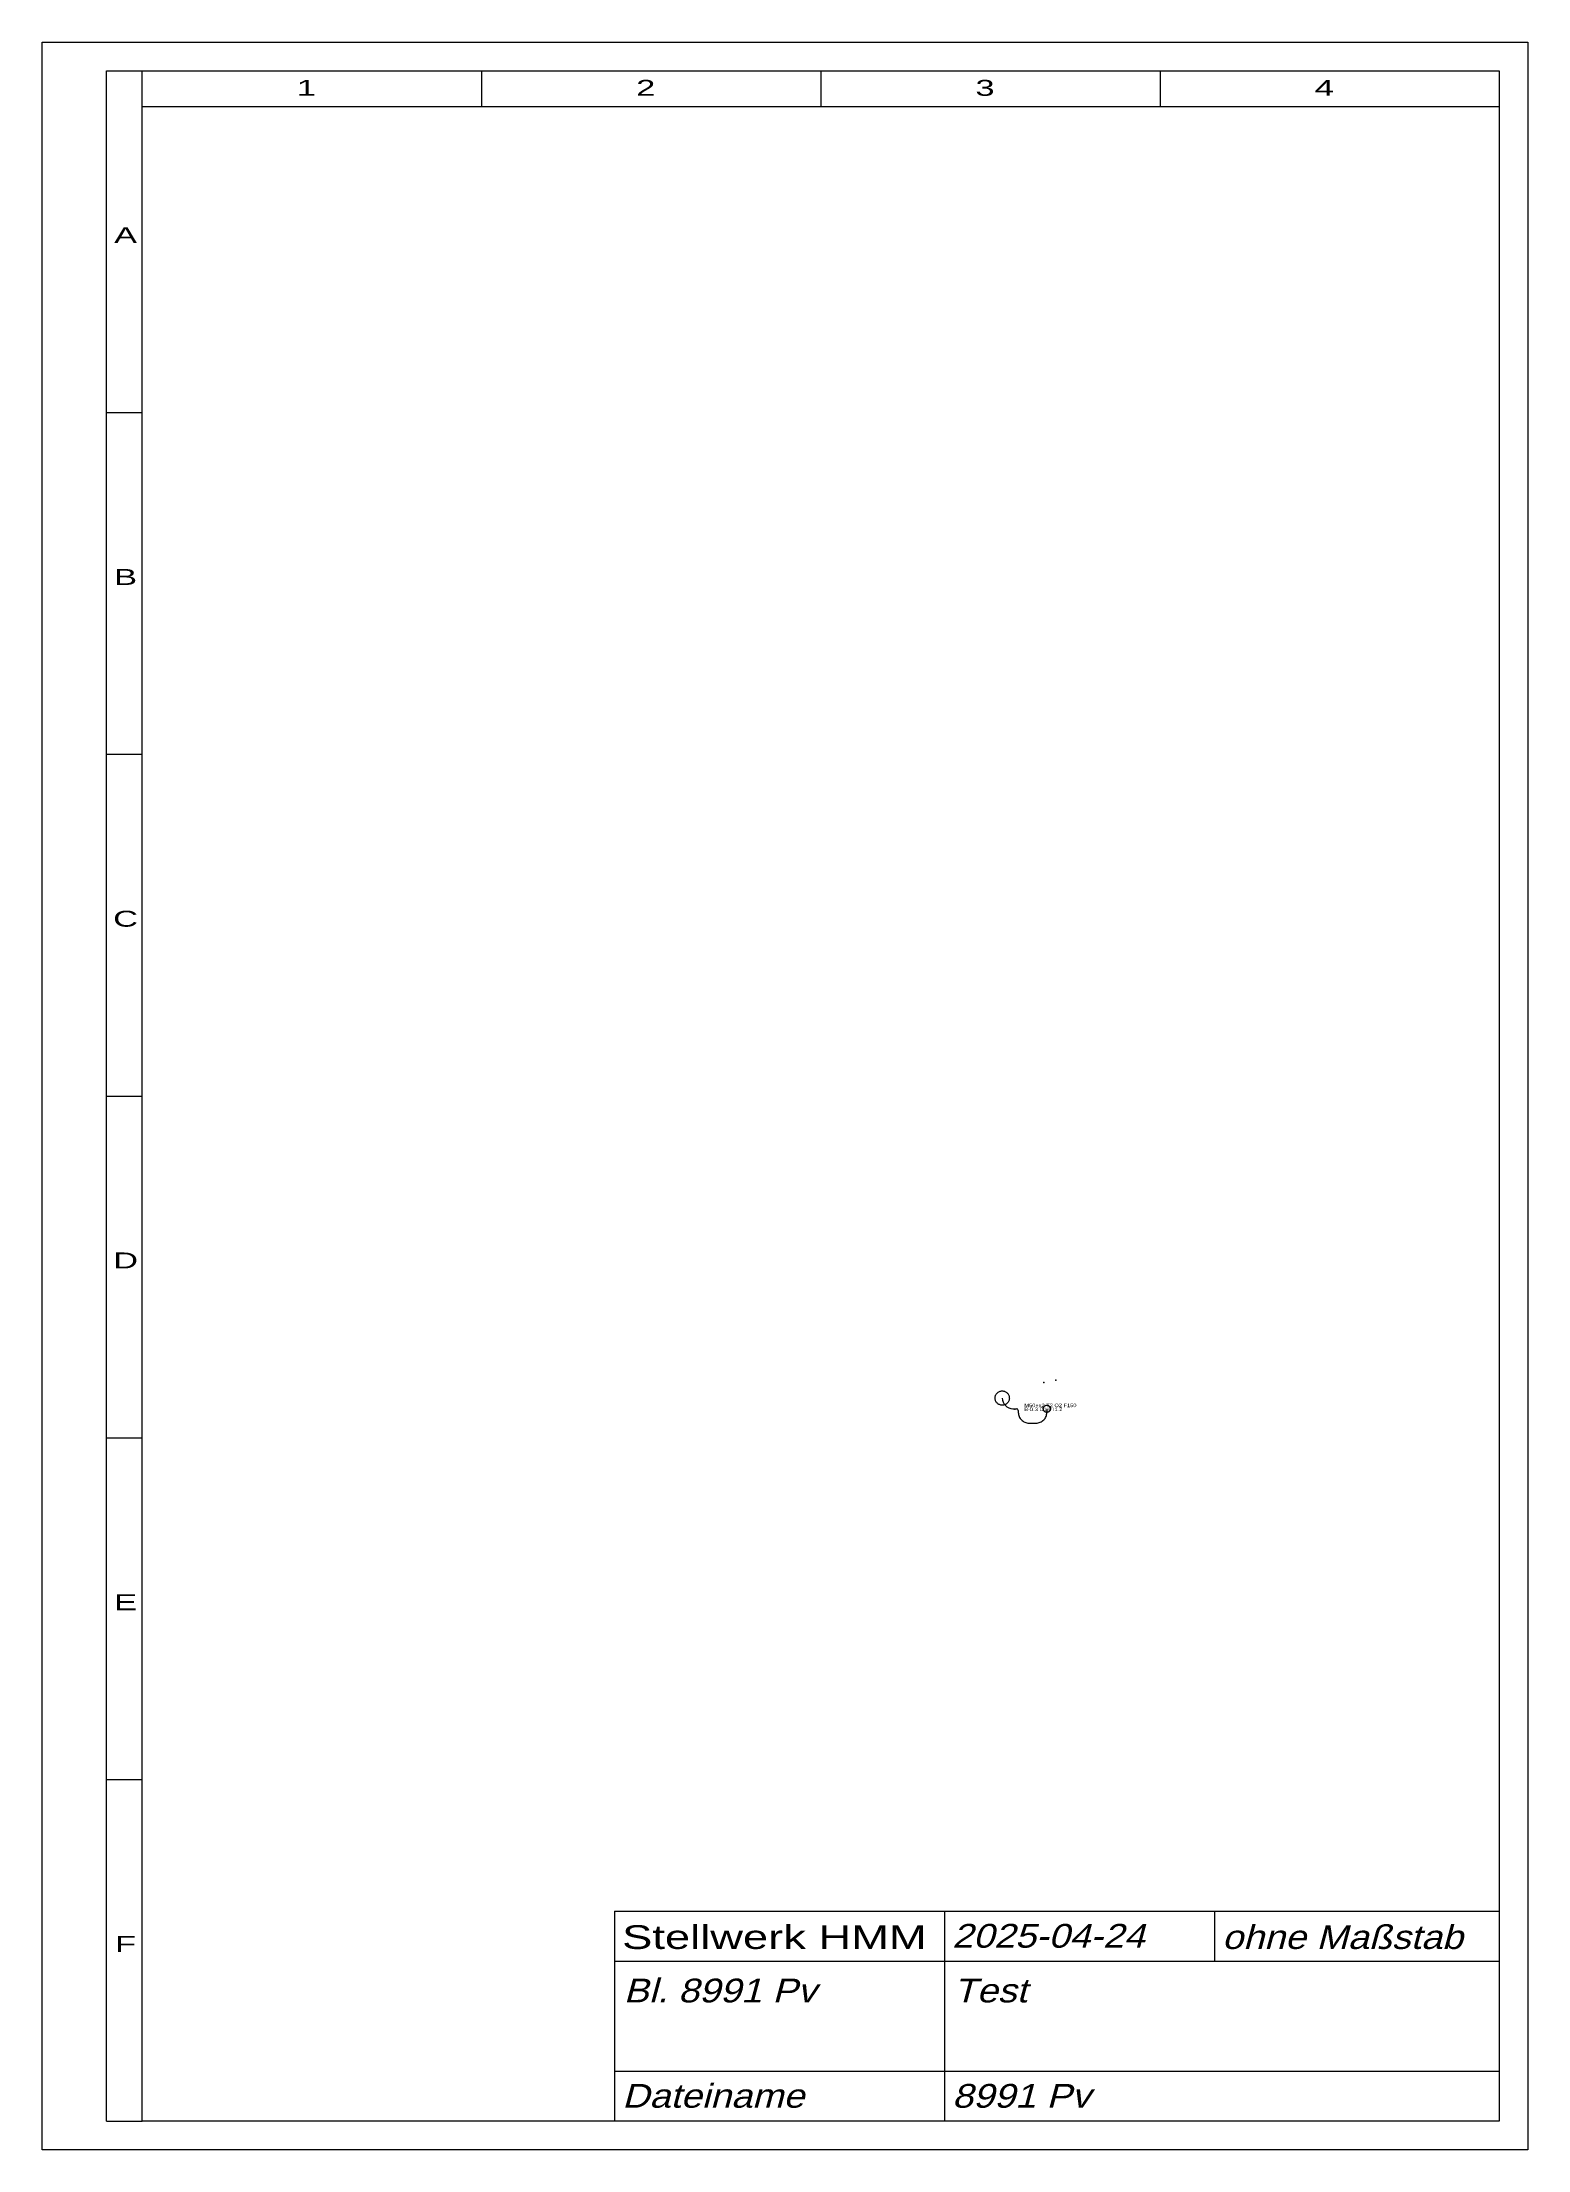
# Model space of a CAD drawing. Extents: x 1 to 209, y 1 to 296.
import ezdxf
from ezdxf.enums import TextEntityAlignment as Align

# ---------------------------------------------------------------- set-up
doc = ezdxf.new("R2010")
doc.units = 0
doc.header["$LTSCALE"] = 5.25
for name, pattern in [('CENTER', [2, 1.25, -0.25, 0.25, -0.25]), ('DIVIDE', [1.25, 0.5, -0.25, 0, -0.25, 0, -0.25]), ('PHANTOM', [2.5, 1.25, -0.25, 0.25, -0.25, 0.25, -0.25])]:
    doc.linetypes.add(name, pattern=pattern)
for name, color, linetype, lineweight in [('8991_1P', 94, 'CONTINUOUS', 0), ('BESCHRIFTUNG0', 7, 'CONTINUOUS', 25), ('STANDARD', 7, 'CONTINUOUS', 0)]:
    doc.layers.add(name, color=color, linetype=linetype, lineweight=lineweight)
doc.styles.add('Arial', font='arial.ttf')

msp = doc.modelspace()

# ---------------------------------------------------------------- linework, layer by layer
at = {"layer": '8991_1P', "linetype": 'CENTER'}
msp.add_line((136.91, 104.72), (137.41, 104.72), dxfattribs=at)
at = {"layer": '8991_1P'}
for p, q in [((137.66, 104.47), (137.66, 104.22)), ((141.66, 104.72), (141.66, 104.22))]:
    msp.add_line(p, q, dxfattribs=at)
at = {"layer": '8991_1P', "color": 34, "linetype": 'DIVIDE'}
msp.add_line((139.16, 102.72), (140.16, 102.72), dxfattribs=at)
at = {"layer": '8991_1P', "linetype": 'PHANTOM'}
for centre, radius in [((135.41, 106.22), 1), ((141.66, 104.72), 0.5)]:
    msp.add_circle(centre, radius, dxfattribs=at)
at = {"layer": '8991_1P'}
for centre, radius, start, end in [((136.91, 106.22), 1.5, 180, 270), ((137.41, 104.47), 0.25, 0, 90)]:
    msp.add_arc(centre, radius, start, end, dxfattribs=at)
at = {"layer": '8991_1P', "color": 34, "linetype": 'DIVIDE'}
for centre, start, end in [((139.16, 104.22), 180, 270), ((140.16, 104.22), 270, 360)]:
    msp.add_arc(centre, 1.5, start, end, dxfattribs=at)
at = {"layer": '8991_1P', "linetype": 'PHANTOM'}
for p in [(141.25, 108.38), (142.91, 108.73), (137.17, 104.68)]:
    msp.add_point(p, dxfattribs=at)
at = {"layer": 'STANDARD'}
for p, q in [((1, 1), (1, 296)), ((1, 296), (209, 296)), ((209, 296), (209, 1)), ((10, 5), (10, 292)), ((10, 292), (15, 292)), ((15, 292), (205, 292)), ((15, 287), (15, 292)), ((62.5, 292), (62.5, 287)), ((110, 292), (110, 287)), ((157.5, 292), (157.5, 287)), ((205, 292), (205, 287)), ((15, 287), (205, 287)), ((15, 5), (15, 287)), ((205, 287), (205, 5)), ((10, 244.17), (15, 244.17)), ((10, 196.33), (15, 196.33)), ((205, 182.12), (205, 5.12)), ((10, 148.5), (15, 148.5)), ((10, 100.67), (15, 100.67)), ((10, 52.83), (15, 52.83)), ((10, 5), (15, 5)), ((205, 5), (15, 5)), ((209, 1), (1, 1))]:
    msp.add_line(p, q, dxfattribs=at)
at = {"layer": 'STANDARD', "lineweight": 0}
for p, q in [((81.11, 34.4), (205, 34.4)), ((81.11, 34.4), (81.11, 5)), ((127.31, 34.4), (127.31, 5)), ((165.11, 34.4), (165.11, 27.4)), ((81.11, 27.4), (205, 27.4)), ((81.11, 12), (205, 12))]:
    msp.add_line(p, q, dxfattribs=at)

# ---------------------------------------------------------------- texts
at = {"layer": '8991_1P', "insert": (138.51, 104.39), "char_height": 0.5, "attachment_point": 7, "line_spacing_factor": 0.66, "style": 'Arial'}
msp.add_mtext('\\W1.135099;M50+x2 T2 O2 F150\\PB-0.3 D1.6 I1.2', dxfattribs=at)
at = {"layer": 'BESCHRIFTUNG0', "style": 'Arial', "width": 1.365378}
msp.add_text('Stellwerk HMM', height=3.325, dxfattribs=at).set_placement((82.2, 32.44), align=Align.TOP_LEFT)
at = {"layer": 'BESCHRIFTUNG0', "style": 'Arial', "oblique": 15}
for s, width, p in [('2025-04-24', 1.135137, (128.4, 32.62)), ('ohne Maßstab', 1.134931, (166.2, 32.44)), ('Bl. 8991 Pv', 1.134949, (82.42, 24.96)), ('Test', 1.135009, (128.62, 24.96)), ('Dateiname', 1.135074, (82.2, 10.22)), ('8991 Pv', 1.135074, (128.4, 10.22))]:
    msp.add_text(s, height=3.325, dxfattribs=dict(at, width=width)).set_placement(p, align=Align.TOP_LEFT)
at = {"layer": 'STANDARD', "style": 'Arial'}
for s, width, p in [('1', 1.547923, (38, 290.72)), ('2', 1.547922, (85.5, 290.72)), ('3', 1.547923, (133, 290.72)), ('4', 1.547923, (180.5, 290.72)), ('A', 1.547987, (12.68, 270.1)), ('B', 1.547987, (12.68, 222.26)), ('C', 1.548103, (12.68, 174.43)), ('D', 1.548104, (12.68, 126.6)), ('E', 1.547987, (12.68, 78.76)), ('F', 1.547769, (12.68, 30.93))]:
    msp.add_text(s, height=2.23, dxfattribs=dict(at, width=width)).set_placement(p, align=Align.TOP_CENTER)

doc.saveas('drawing.dxf')
